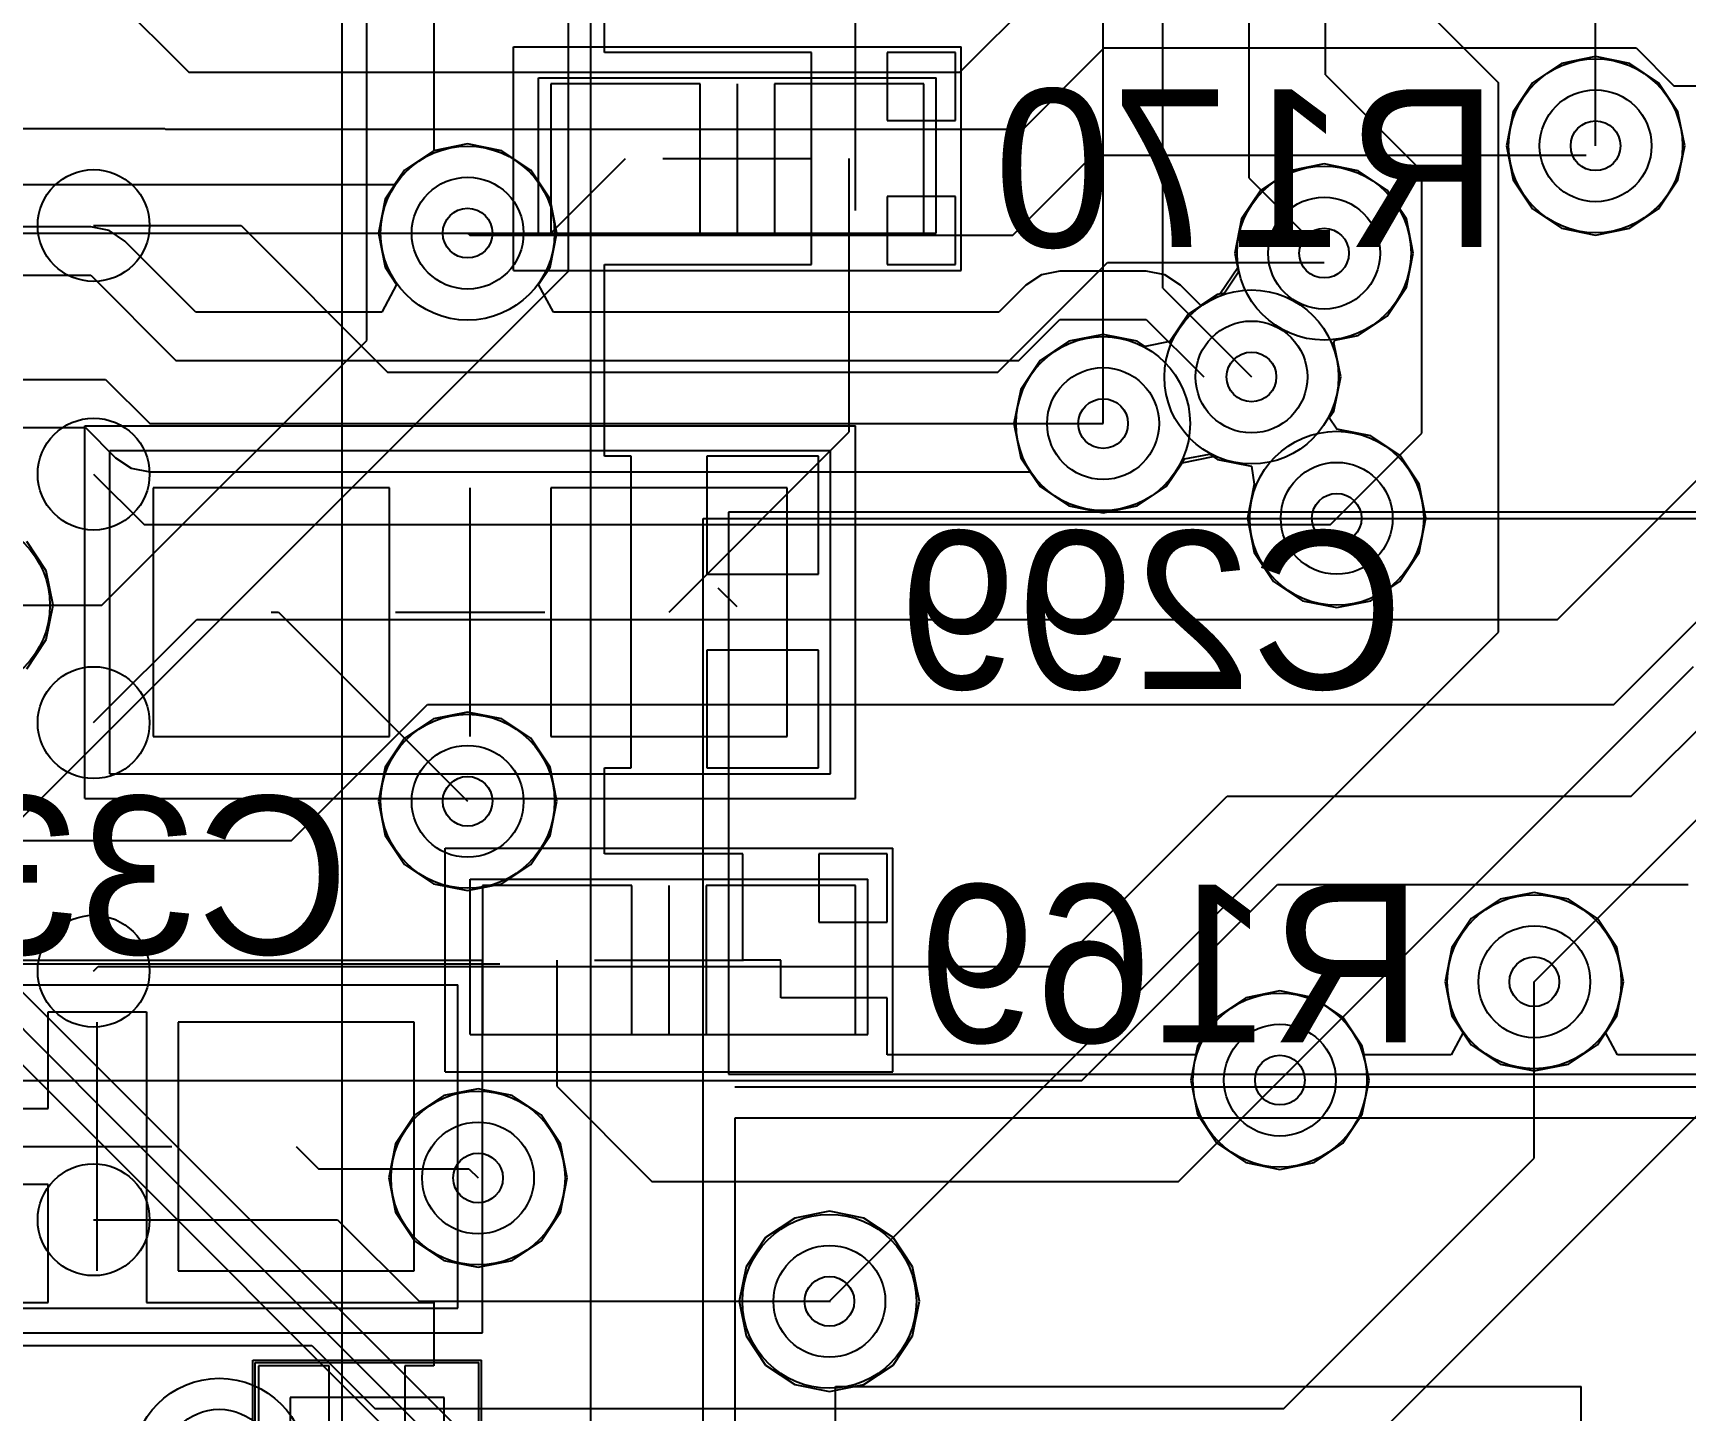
# Model space of a CAD drawing. Extents: x 28 to 300, y 18 to 330.
# Drawn here: x 177.73 to 184.38, y 109.15 to 114.7 of the extents above; entities that cross this region are included whole.
import ezdxf

# ---------------------------------------------------------------- set-up
doc = ezdxf.new("R2010")
doc.units = 0
for name, color, linetype in [('BOTTOMLAYER', 5, 'CONTINUOUS'), ('BOTTOMOVERLAY', 54, 'CONTINUOUS'), ('BOTTOMPASTE', 16, 'CONTINUOUS'), ('BOTTOMSOLDER', 6, 'CONTINUOUS'), ('DRILLDRAWING', 1, 'CONTINUOUS'), ('INTERNALPLANE1', 76, 'CONTINUOUS'), ('INTERNALPLANE6', 136, 'CONTINUOUS'), ('MECHANICAL14', 56, 'CONTINUOUS'), ('MECHANICAL15', 56, 'CONTINUOUS'), ('MECHANICAL16', 56, 'CONTINUOUS'), ('MIDLAYER1', 16, 'CONTINUOUS'), ('MIDLAYER3', 90, 'CONTINUOUS'), ('MULTILAYER', 9, 'CONTINUOUS'), ('TOPLAYER', 1, 'CONTINUOUS'), ('TOPOVERLAY', 2, 'CONTINUOUS'), ('TOPPASTE', 8, 'CONTINUOUS'), ('TOPSOLDER', 216, 'CONTINUOUS'), ('VIAHOLELAYER', 16, 'CONTINUOUS')]:
    doc.layers.add(name, color=color, linetype=linetype)

msp = doc.modelspace()

# ---------------------------------------------------------------- linework, layer by layer
at = {"layer": 'BOTTOMLAYER'}
for p, q in [((179.3406, 115.4996), (179.3406, 114.2255)), ((180.0264, 114.6208), (180.0264, 115.2668)), ((181.0366, 114.1938), (181.0366, 115.1594)), ((180.5128, 114.6208), (180.0264, 114.6208)), ((180.5386, 114.6208), (180.5128, 114.6208)), ((180.5128, 114.6208), (180.5128, 114.6208)), ((180.5128, 114.6208), (180.5128, 114.6208)), ((180.5616, 114.6208), (180.5386, 114.6208)), ((180.5846, 114.6208), (180.5616, 114.6208)), ((180.6104, 114.6208), (180.5846, 114.6208)), ((180.8592, 114.6208), (180.6104, 114.6208)), ((180.6104, 114.6208), (180.6104, 114.6208)), ((180.6104, 114.6208), (180.6104, 114.6208)), ((180.8592, 114.1935), (180.8592, 114.6208)), ((181.4386, 114.6208), (181.164, 114.6208)), ((181.164, 114.6208), (181.164, 114.3462)), ((181.4386, 114.3462), (181.4386, 114.6208)), ((183.8769, 114.5766), (183.7604, 114.4988)), ((184.0142, 114.6039), (183.8769, 114.5766)), ((184.1515, 114.5766), (184.0142, 114.6039)), ((184.268, 114.4988), (184.1515, 114.5766)), ((180.4116, 114.4938), (179.8116, 114.4938)), ((179.8116, 114.4938), (179.8116, 113.8938)), ((180.4116, 113.8938), (180.4116, 114.4938)), ((181.3116, 114.4938), (180.7116, 114.4938)), ((180.7116, 114.4938), (180.7116, 113.8938)), ((181.3116, 113.8938), (181.3116, 114.4938)), ((183.7604, 114.4988), (183.6826, 114.3823)), ((184.3458, 114.3823), (184.268, 114.4988)), ((183.6826, 114.3823), (183.6553, 114.245)), ((184.3731, 114.245), (184.3458, 114.3823)), ((181.164, 114.3462), (181.4386, 114.3462)), ((183.6553, 114.245), (183.6826, 114.1077)), ((184.3458, 114.1077), (184.3731, 114.245)), ((179.3391, 114.2252), (179.2226, 114.1474)), ((179.3406, 114.2255), (179.3391, 114.2252)), ((179.8114, 113.8936), (180.1116, 114.1938)), ((180.8592, 113.7668), (180.8592, 114.1935)), ((181.0116, 113.0938), (181.0116, 114.1938)), ((181.0366, 113.9852), (181.0366, 114.1938)), ((179.2226, 114.1474), (179.1828, 114.0878)), ((182.7847, 114.1448), (182.6682, 114.067)), ((182.922, 114.1721), (182.7847, 114.1448)), ((183.0593, 114.1448), (182.922, 114.1721)), ((183.1758, 114.067), (183.0593, 114.1448)), ((179.1828, 114.0878), (176.9305, 114.0878)), ((182.6682, 114.067), (182.5904, 113.9505)), ((183.2536, 113.9505), (183.1758, 114.067)), ((183.6826, 114.1077), (183.7604, 113.9912)), ((184.268, 113.9912), (184.3458, 114.1077)), ((181.4386, 114.0414), (181.164, 114.0414)), ((181.164, 114.0414), (181.164, 113.7668)), ((181.4386, 113.7668), (181.4386, 114.0414)), ((183.7604, 113.9912), (183.8769, 113.9134)), ((184.1515, 113.9134), (184.268, 113.9912)), ((182.5904, 113.9505), (182.5631, 113.8132)), ((183.2809, 113.8132), (183.2536, 113.9505)), ((183.8769, 113.9134), (184.0142, 113.8861)), ((184.0142, 113.8861), (184.1515, 113.9134)), ((176.85, 113.8936), (179.4764, 113.8936)), ((179.4764, 113.8936), (179.8114, 113.8936)), ((179.8116, 113.8938), (180.4116, 113.8938)), ((180.7116, 113.8938), (181.3116, 113.8938)), ((182.5631, 113.8132), (182.5783, 113.7369)), ((183.2536, 113.6759), (183.2809, 113.8132)), ((180.0264, 112.9958), (180.0264, 113.7668)), ((180.0264, 113.7668), (180.5386, 113.7668)), ((180.5386, 113.7668), (180.5386, 113.7668)), ((180.5386, 113.7668), (180.5386, 113.7668)), ((180.5386, 113.7668), (180.5386, 113.7668)), ((180.5386, 113.7668), (180.5846, 113.7668)), ((180.5846, 113.7668), (180.6104, 113.7668)), ((180.6104, 113.7668), (180.6104, 113.7668)), ((180.6104, 113.7668), (180.6104, 113.7668)), ((180.6104, 113.7668), (180.8592, 113.7668)), ((181.164, 113.7668), (181.4386, 113.7668)), ((182.5783, 113.7369), (182.5218, 113.6524)), ((182.4926, 113.6466), (182.3761, 113.5688)), ((182.5218, 113.6524), (182.4926, 113.6466)), ((183.1758, 113.5594), (183.2536, 113.6759)), ((182.3761, 113.5688), (182.3018, 113.4576)), ((183.0593, 113.4816), (183.1758, 113.5594)), ((181.8957, 113.459), (181.7792, 113.3812)), ((182.033, 113.4863), (181.8957, 113.459)), ((182.1703, 113.459), (182.033, 113.4863)), ((182.2021, 113.4377), (182.1703, 113.459)), ((182.3018, 113.4576), (182.2021, 113.4377)), ((182.9615, 113.4524), (182.9659, 113.463)), ((182.9888, 113.315), (182.9615, 113.4524)), ((182.9659, 113.463), (183.0593, 113.4816)), ((181.7792, 113.3812), (181.7014, 113.2647)), ((182.9615, 113.1777), (182.9888, 113.315)), ((181.7014, 113.2647), (181.6741, 113.1274)), ((181.6741, 113.1274), (181.7014, 112.9901)), ((182.9429, 113.15), (182.9615, 113.1777)), ((182.9728, 113.1053), (182.9429, 113.15)), ((180.2866, 112.3688), (181.0116, 113.0938)), ((183.1101, 113.078), (182.9728, 113.1053)), ((183.2266, 113.0002), (183.1101, 113.078)), ((180.1342, 112.9958), (180.0264, 112.9958)), ((180.1342, 112.3685), (180.1342, 112.9958)), ((180.8886, 112.9958), (180.439, 112.9958)), ((180.439, 112.9958), (180.439, 112.5212)), ((180.8886, 112.5212), (180.8886, 112.9958)), ((181.7014, 112.9901), (181.7792, 112.8736)), ((182.2868, 112.8736), (182.3611, 112.9849)), ((182.3611, 112.9849), (182.4608, 113.0047)), ((182.4608, 113.0047), (182.4926, 112.9835)), ((182.4926, 112.9835), (182.6299, 112.9562)), ((183.3044, 112.8837), (183.2266, 113.0002)), ((182.6299, 112.9562), (182.6299, 112.9562)), ((182.6299, 112.9562), (182.6299, 112.9562)), ((182.6299, 112.9562), (182.6412, 112.8837)), ((178.2116, 112.8688), (178.2116, 111.8688)), ((179.1616, 112.8688), (178.2116, 112.8688)), ((179.1616, 111.8688), (179.1616, 112.8688)), ((179.8116, 112.8688), (179.8116, 111.8688)), ((180.7616, 112.8688), (179.8116, 112.8688)), ((180.7616, 111.8688), (180.7616, 112.8688)), ((181.7792, 112.8736), (181.8957, 112.7958)), ((182.1703, 112.7958), (182.2868, 112.8736)), ((182.6412, 112.8837), (182.6139, 112.7464)), ((182.6412, 112.8837), (182.6412, 112.8837)), ((182.6412, 112.8837), (182.6412, 112.8837)), ((183.3317, 112.7464), (183.3044, 112.8837)), ((181.8957, 112.7958), (182.033, 112.7685)), ((182.033, 112.7685), (182.1703, 112.7958)), ((182.6139, 112.7464), (182.6412, 112.6091)), ((183.3044, 112.6091), (183.3317, 112.7464)), ((182.6412, 112.6091), (182.719, 112.4926)), ((183.2266, 112.4926), (183.3044, 112.6091)), ((180.439, 112.5212), (180.8886, 112.5212)), ((180.4836, 112.467), (180.5598, 112.3908)), ((182.719, 112.4926), (182.8355, 112.4148)), ((183.1101, 112.4148), (183.2266, 112.4926)), ((182.8355, 112.4148), (182.9728, 112.3875)), ((182.9728, 112.3875), (183.1101, 112.4148)), ((178.6866, 112.3688), (178.7152, 112.3688)), ((178.7152, 112.3688), (179.4764, 111.6076)), ((180.1342, 111.7418), (180.1342, 112.3685)), ((180.8886, 112.2164), (180.439, 112.2164)), ((180.439, 112.2164), (180.439, 111.7418)), ((180.8886, 111.7418), (180.8886, 112.2164)), ((178.2116, 111.8688), (179.1616, 111.8688)), ((179.8116, 111.8688), (180.7616, 111.8688)), ((180.0264, 111.3958), (180.0264, 111.7418)), ((180.0264, 111.7418), (180.1342, 111.7418)), ((180.439, 111.7418), (180.8886, 111.7418)), ((180.2636, 111.3958), (180.0264, 111.3958)), ((180.3096, 111.3958), (180.2636, 111.3958)), ((180.2636, 111.3958), (180.2636, 111.3958)), ((180.5842, 111.3958), (180.3096, 111.3958)), ((180.3096, 111.3958), (180.3096, 111.3958)), ((180.3096, 111.3958), (180.3096, 111.3958)), ((180.3096, 111.3958), (180.3096, 111.3958)), ((180.5842, 110.9685), (180.5842, 111.3958)), ((181.1636, 111.3958), (180.889, 111.3958)), ((180.889, 111.3958), (180.889, 111.1212)), ((181.1636, 111.1212), (181.1636, 111.3958)), ((180.1366, 111.2688), (179.5366, 111.2688)), ((179.5366, 111.2688), (179.5366, 110.6688)), ((180.1366, 110.6688), (180.1366, 111.2688)), ((181.0366, 111.2688), (180.4366, 111.2688)), ((180.4366, 111.2688), (180.4366, 110.6688)), ((181.0366, 110.6688), (181.0366, 111.2688)), ((183.6305, 111.2133), (183.5141, 111.1355)), ((183.7678, 111.2406), (183.6305, 111.2133)), ((183.9052, 111.2133), (183.7678, 111.2406)), ((184.0216, 111.1355), (183.9052, 111.2133)), ((180.889, 111.1212), (181.1636, 111.1212)), ((183.5141, 111.1355), (183.4363, 111.0191)), ((184.0994, 111.0191), (184.0216, 111.1355)), ((183.4363, 111.0191), (183.4089, 110.8817)), ((184.1267, 110.8817), (184.0994, 111.0191)), ((176.0019, 110.9543), (179.6059, 110.9543)), ((179.8366, 110.46), (179.8366, 110.9688)), ((180.7363, 110.9685), (180.5842, 110.9685)), ((180.7363, 110.8164), (180.7363, 110.9685)), ((183.4089, 110.8817), (183.4363, 110.7444)), ((184.0994, 110.7444), (184.1267, 110.8817)), ((181.1636, 110.8164), (180.7363, 110.8164)), ((181.1636, 110.5874), (181.1636, 110.8164)), ((182.6069, 110.8174), (182.4904, 110.7396)), ((182.7442, 110.8447), (182.6069, 110.8174)), ((182.8815, 110.8174), (182.7442, 110.8447)), ((182.998, 110.7396), (182.8815, 110.8174)), ((177.7886, 110.3712), (177.7886, 110.7601)), ((177.7886, 110.7601), (178.1846, 110.7601)), ((178.1846, 110.7601), (178.1846, 109.5918)), ((179.2616, 110.7188), (178.3116, 110.7188)), ((178.3116, 110.7188), (178.3116, 109.7188)), ((179.2616, 109.7188), (179.2616, 110.7188)), ((182.4904, 110.7396), (182.4126, 110.6231)), ((183.0758, 110.6231), (182.998, 110.7396)), ((183.4363, 110.7444), (183.4813, 110.677)), ((184.0544, 110.677), (184.0994, 110.7444)), ((179.5366, 110.6688), (180.1366, 110.6688)), ((180.4366, 110.6688), (181.0366, 110.6688)), ((183.4813, 110.677), (183.4334, 110.5874)), ((184.1023, 110.5874), (184.0544, 110.677)), ((182.4055, 110.5874), (181.1636, 110.5874)), ((182.4126, 110.6231), (182.4055, 110.5874)), ((183.0829, 110.5874), (183.0758, 110.6231)), ((183.4334, 110.5874), (183.0829, 110.5874)), ((185.4366, 110.5874), (184.1023, 110.5874)), ((179.8366, 110.46), (180.2181, 110.0785)), ((182.3369, 110.0785), (182.7442, 110.4858)), ((176.5846, 110.3712), (177.7886, 110.3712)), ((178.7866, 110.2188), (178.8758, 110.1296)), ((178.8758, 110.1296), (179.4809, 110.1296)), ((179.4809, 110.1296), (179.5184, 110.0921)), ((177.7886, 110.0664), (177.339, 110.0664)), ((177.7886, 109.5918), (177.7886, 110.0664)), ((180.2181, 110.0785), (182.3369, 110.0785)), ((178.3116, 109.7188), (179.2616, 109.7188)), ((177.339, 109.5918), (177.7886, 109.5918)), ((178.1846, 109.5918), (179.3406, 109.5918)), ((179.3406, 109.5918), (179.3406, 109.3362)), ((178.9194, 109.3362), (178.6348, 109.3362)), ((178.6348, 109.3362), (178.6348, 109.0516)), ((178.9194, 109.0516), (178.9194, 109.3362)), ((179.3406, 109.3362), (179.2242, 109.3362)), ((179.2242, 109.3362), (179.2242, 108.8989)), ((179.3818, 109.2092), (178.7618, 109.2092)), ((178.7618, 109.2092), (178.7618, 108.5892)), ((179.3818, 108.5892), (179.3818, 109.2092))]:
    msp.add_line(p, q, dxfattribs=at)
for centre in [(184.0142, 114.245), (179.4764, 113.8936), (182.922, 113.8132), (182.6299, 113.315), (182.033, 113.1274), (182.9728, 112.7464), (179.4764, 111.6076), (183.7678, 110.8817), (182.7442, 110.4858), (179.5184, 110.0921), (180.9318, 109.5959), (178.477, 108.9364)]:
    msp.add_circle(centre, 0.225, dxfattribs=at)
at = {"layer": 'BOTTOMOVERLAY'}
for p, q in [((179.4866, 111.8688), (179.4866, 112.8688)), ((177.9866, 109.7188), (177.9866, 110.7188))]:
    msp.add_line(p, q, dxfattribs=at)
at = {"layer": 'BOTTOMPASTE'}
for p, q in [((180.4116, 114.4938), (179.8116, 114.4938)), ((179.8116, 114.4938), (179.8116, 113.8938)), ((180.4116, 113.8938), (180.4116, 114.4938)), ((181.3116, 114.4938), (180.7116, 114.4938)), ((180.7116, 114.4938), (180.7116, 113.8938)), ((181.3116, 113.8938), (181.3116, 114.4938)), ((179.8116, 113.8938), (180.4116, 113.8938)), ((180.7116, 113.8938), (181.3116, 113.8938)), ((178.2116, 112.8688), (178.2116, 111.8688)), ((179.1616, 112.8688), (178.2116, 112.8688)), ((179.1616, 111.8688), (179.1616, 112.8688)), ((179.8116, 112.8688), (179.8116, 111.8688)), ((180.7616, 112.8688), (179.8116, 112.8688)), ((180.7616, 111.8688), (180.7616, 112.8688)), ((178.2116, 111.8688), (179.1616, 111.8688)), ((179.8116, 111.8688), (180.7616, 111.8688)), ((180.1366, 111.2688), (179.5366, 111.2688)), ((179.5366, 111.2688), (179.5366, 110.6688)), ((180.1366, 110.6688), (180.1366, 111.2688)), ((181.0366, 111.2688), (180.4366, 111.2688)), ((180.4366, 111.2688), (180.4366, 110.6688)), ((181.0366, 110.6688), (181.0366, 111.2688)), ((179.2616, 110.7188), (178.3116, 110.7188)), ((178.3116, 110.7188), (178.3116, 109.7188)), ((179.2616, 109.7188), (179.2616, 110.7188)), ((179.5366, 110.6688), (180.1366, 110.6688)), ((180.4366, 110.6688), (181.0366, 110.6688)), ((178.3116, 109.7188), (179.2616, 109.7188)), ((179.3818, 109.2092), (178.7618, 109.2092)), ((178.7618, 109.2092), (178.7618, 108.5892)), ((179.3818, 108.5892), (179.3818, 109.2092))]:
    msp.add_line(p, q, dxfattribs=at)
at = {"layer": 'BOTTOMSOLDER'}
for p, q in [((180.4116, 114.4938), (179.8116, 114.4938)), ((179.8116, 114.4938), (179.8116, 113.8938)), ((180.4116, 113.8938), (180.4116, 114.4938)), ((181.3116, 114.4938), (180.7116, 114.4938)), ((180.7116, 114.4938), (180.7116, 113.8938)), ((181.3116, 113.8938), (181.3116, 114.4938)), ((179.8116, 113.8938), (180.4116, 113.8938)), ((180.7116, 113.8938), (181.3116, 113.8938)), ((178.2116, 112.8688), (178.2116, 111.8688)), ((179.1616, 112.8688), (178.2116, 112.8688)), ((179.1616, 111.8688), (179.1616, 112.8688)), ((179.8116, 112.8688), (179.8116, 111.8688)), ((180.7616, 112.8688), (179.8116, 112.8688)), ((180.7616, 111.8688), (180.7616, 112.8688)), ((178.2116, 111.8688), (179.1616, 111.8688)), ((179.8116, 111.8688), (180.7616, 111.8688)), ((180.1366, 111.2688), (179.5366, 111.2688)), ((179.5366, 111.2688), (179.5366, 110.6688)), ((180.1366, 110.6688), (180.1366, 111.2688)), ((181.0366, 111.2688), (180.4366, 111.2688)), ((180.4366, 111.2688), (180.4366, 110.6688)), ((181.0366, 110.6688), (181.0366, 111.2688)), ((179.2616, 110.7188), (178.3116, 110.7188)), ((178.3116, 110.7188), (178.3116, 109.7188)), ((179.2616, 109.7188), (179.2616, 110.7188)), ((179.5366, 110.6688), (180.1366, 110.6688)), ((180.4366, 110.6688), (181.0366, 110.6688)), ((178.3116, 109.7188), (179.2616, 109.7188)), ((179.3818, 109.2092), (178.7618, 109.2092)), ((178.7618, 109.2092), (178.7618, 108.5892)), ((179.3818, 108.5892), (179.3818, 109.2092))]:
    msp.add_line(p, q, dxfattribs=at)
at = {"layer": 'DRILLDRAWING'}
for centre in [(184.0142, 114.245), (179.4764, 113.8936), (182.922, 113.8132), (182.6299, 113.315), (182.033, 113.1274), (182.9728, 112.7464), (179.4764, 111.6076), (183.7678, 110.8817), (182.7442, 110.4858), (179.5184, 110.0921), (180.9318, 109.5959)]:
    msp.add_circle(centre, 0.1, dxfattribs=at)
at = {"layer": 'INTERNALPLANE1'}
for p, q in [((178.093, 110.4321), (177.5047, 111.0205)), ((177.4314, 110.9472), (178.0198, 110.3588)), ((177.3885, 110.8436), (177.9465, 110.2856)), ((180.2471, 108.278), (178.093, 110.4321)), ((178.0198, 110.3588), (180.2042, 108.1744)), ((177.9465, 110.2856), (180.1309, 108.1012))]:
    msp.add_line(p, q, dxfattribs=at)
for centre in [(184.0142, 114.245), (179.4764, 113.8936), (182.922, 113.8132), (182.6299, 113.315), (182.033, 113.1274), (182.9728, 112.7464), (177.4462, 112.3968), (179.4764, 111.6076), (183.7678, 110.8817), (182.7442, 110.4858), (179.5184, 110.0921), (180.9318, 109.5959)]:
    msp.add_circle(centre, 0.35, dxfattribs=at)
at = {"layer": 'INTERNALPLANE6'}
for centre in [(184.0142, 114.245), (179.4764, 113.8936), (182.922, 113.8132), (182.6299, 113.315), (182.033, 113.1274), (182.9728, 112.7464), (177.4462, 112.3968), (183.7678, 110.8817), (182.7442, 110.4858), (180.9318, 109.5959), (178.477, 108.9364)]:
    msp.add_circle(centre, 0.35, dxfattribs=at)
at = {"layer": 'MECHANICAL14'}
for p, q in [((178.9718, 104.9242), (178.9718, 121.9242)), ((179.7616, 113.8938), (179.7616, 114.5188)), ((179.7616, 114.5188), (181.3616, 114.5188)), ((181.3616, 113.8938), (181.3616, 114.5188)), ((179.7616, 113.8938), (181.3616, 113.8938)), ((178.0366, 113.0188), (180.9366, 113.0188)), ((178.0366, 111.7188), (178.0366, 113.0188)), ((180.9366, 111.7188), (180.9366, 113.0188)), ((178.0366, 111.7188), (180.9366, 111.7188)), ((179.4866, 110.6688), (179.4866, 111.2938)), ((179.4866, 111.2938), (181.0866, 111.2938)), ((181.0866, 110.6688), (181.0866, 111.2938)), ((176.5366, 110.8688), (179.4366, 110.8688)), ((179.4366, 109.5688), (179.4366, 110.8688)), ((179.4866, 110.6688), (181.0866, 110.6688)), ((176.5366, 109.5688), (179.4366, 109.5688)), ((178.6218, 109.3492), (179.5218, 109.3492)), ((178.6218, 107.5492), (178.6218, 109.3492)), ((179.5218, 107.5492), (179.5218, 109.3492))]:
    msp.add_line(p, q, dxfattribs=at)
at = {"layer": 'MECHANICAL15'}
for p, q in [((179.9718, 103.9242), (179.9718, 122.9242)), ((177.9366, 111.6188), (177.9366, 113.1188)), ((177.9366, 113.1188), (181.0366, 113.1188)), ((181.0366, 111.6188), (181.0366, 113.1188)), ((179.4866, 112.0688), (179.4866, 112.6688)), ((179.1866, 112.3688), (179.7866, 112.3688)), ((177.9366, 111.6188), (181.0366, 111.6188)), ((180.9558, 107.7537), (180.9558, 109.2537)), ((180.9558, 109.2537), (183.9558, 109.2537)), ((183.9558, 107.7537), (183.9558, 109.2537))]:
    msp.add_line(p, q, dxfattribs=at)
at = {"layer": 'MECHANICAL16'}
for p, q in [((178.9718, 104.9242), (178.9718, 121.9242)), ((179.6616, 113.7438), (179.6616, 114.6438)), ((179.6616, 114.6438), (181.4616, 114.6438)), ((181.4616, 113.7438), (181.4616, 114.6438)), ((180.5616, 113.8938), (180.5616, 114.4938)), ((180.2616, 114.1938), (180.8616, 114.1938)), ((179.6616, 113.7438), (181.4616, 113.7438)), ((179.3866, 110.5188), (179.3866, 111.4188)), ((179.3866, 111.4188), (181.1866, 111.4188)), ((181.1866, 110.5188), (181.1866, 111.4188)), ((180.2866, 110.6688), (180.2866, 111.2688)), ((176.4366, 110.9688), (179.5366, 110.9688)), ((179.5366, 109.4688), (179.5366, 110.9688)), ((179.9866, 110.9688), (180.5866, 110.9688)), ((177.9866, 109.9188), (177.9866, 110.5188)), ((179.3866, 110.5188), (181.1866, 110.5188)), ((177.6866, 110.2188), (178.2866, 110.2188)), ((176.4366, 109.4688), (179.5366, 109.4688)), ((178.6118, 109.3592), (179.5318, 109.3592)), ((178.6118, 107.5392), (178.6118, 109.3592)), ((179.5318, 107.5392), (179.5318, 109.3592))]:
    msp.add_line(p, q, dxfattribs=at)
at = {"layer": 'MIDLAYER1'}
for p, q in [((183.8769, 114.5766), (183.7604, 114.4988)), ((184.0142, 114.6039), (183.8769, 114.5766)), ((184.1515, 114.5766), (184.0142, 114.6039)), ((184.268, 114.4988), (184.1515, 114.5766)), ((183.7604, 114.4988), (183.6826, 114.3823)), ((184.3458, 114.3823), (184.268, 114.4988)), ((183.6826, 114.3823), (183.6553, 114.245)), ((184.3731, 114.245), (184.3458, 114.3823)), ((179.4764, 114.2525), (179.3391, 114.2252)), ((179.6137, 114.2252), (179.4764, 114.2525)), ((183.6553, 114.245), (183.6826, 114.1077)), ((184.3458, 114.1077), (184.3731, 114.245)), ((179.3391, 114.2252), (179.2226, 114.1474)), ((179.7302, 114.1474), (179.6137, 114.2252)), ((179.2226, 114.1474), (179.1448, 114.0309)), ((179.808, 114.0309), (179.7302, 114.1474)), ((182.7847, 114.1448), (182.6682, 114.067)), ((182.922, 114.1721), (182.7847, 114.1448)), ((183.0593, 114.1448), (182.922, 114.1721)), ((183.1758, 114.067), (183.0593, 114.1448)), ((182.6682, 114.067), (182.5904, 113.9505)), ((183.2536, 113.9505), (183.1758, 114.067)), ((183.6826, 114.1077), (183.7604, 113.9912)), ((184.268, 113.9912), (184.3458, 114.1077)), ((179.1448, 114.0309), (179.1175, 113.8936)), ((179.8353, 113.8936), (179.808, 114.0309)), ((183.7604, 113.9912), (183.8769, 113.9134)), ((184.1515, 113.9134), (184.268, 113.9912)), ((177.9599, 113.9185), (177.1858, 113.9185)), ((178.0342, 113.9037), (177.9599, 113.9185)), ((182.5904, 113.9505), (182.5631, 113.8132)), ((183.2809, 113.8132), (183.2536, 113.9505)), ((183.8769, 113.9134), (184.0142, 113.8861)), ((184.0142, 113.8861), (184.1515, 113.9134)), ((178.0973, 113.8616), (178.0342, 113.9037)), ((178.3833, 113.5756), (178.0973, 113.8616)), ((179.1175, 113.8936), (179.1448, 113.7563)), ((179.808, 113.7563), (179.8353, 113.8936)), ((182.5631, 113.8132), (182.5748, 113.7545)), ((183.2536, 113.6759), (183.2809, 113.8132)), ((177.1858, 113.7243), (177.9599, 113.7243)), ((177.9599, 113.7243), (178.3028, 113.3814)), ((179.1448, 113.7563), (179.1907, 113.6876)), ((179.7621, 113.6876), (179.808, 113.7563)), ((181.7851, 113.7259), (181.7221, 113.6838)), ((181.8594, 113.7407), (181.7851, 113.7259)), ((182.2066, 113.7407), (181.8594, 113.7407)), ((182.2809, 113.7259), (182.2066, 113.7407)), ((182.3439, 113.6838), (182.2809, 113.7259)), ((182.5748, 113.7545), (182.5042, 113.6489)), ((179.1907, 113.6876), (179.1308, 113.5756)), ((179.822, 113.5756), (179.7621, 113.6876)), ((181.7221, 113.6838), (181.6138, 113.5756)), ((182.4258, 113.602), (182.3439, 113.6838)), ((182.4926, 113.6466), (182.4258, 113.602)), ((182.5042, 113.6489), (182.4926, 113.6466)), ((183.1758, 113.5594), (183.2536, 113.6759)), ((179.1308, 113.5756), (178.3833, 113.5756)), ((181.6138, 113.5756), (179.822, 113.5756)), ((181.6943, 113.3814), (181.8594, 113.5465)), ((181.8594, 113.5465), (182.2066, 113.5465)), ((182.2066, 113.5465), (182.4381, 113.315)), ((183.0593, 113.4816), (183.1758, 113.5594)), ((182.9615, 113.4524), (182.9659, 113.463)), ((182.9888, 113.315), (182.9615, 113.4524)), ((182.9659, 113.463), (183.0593, 113.4816)), ((178.3028, 113.3814), (181.6943, 113.3814)), ((182.9615, 113.1777), (182.9888, 113.315)), ((177.3594, 113.3052), (178.0198, 113.3052)), ((178.0198, 113.3052), (178.1976, 113.1274)), ((178.1976, 113.1274), (182.033, 113.1274)), ((182.9429, 113.15), (182.9615, 113.1777)), ((182.9728, 113.1053), (182.9429, 113.15)), ((177.653, 113.111), (177.9393, 113.111)), ((177.9393, 113.111), (178.0603, 112.9901)), ((183.1101, 113.078), (182.9728, 113.1053)), ((183.2266, 113.0002), (183.1101, 113.078)), ((178.0603, 112.9901), (178.1233, 112.948)), ((182.3511, 112.97), (182.4757, 112.9947)), ((182.4757, 112.9947), (182.4926, 112.9835)), ((182.4926, 112.9835), (182.6299, 112.9562)), ((183.3044, 112.8837), (183.2266, 113.0002)), ((178.1233, 112.948), (178.1976, 112.9332)), ((178.1976, 112.9332), (181.7394, 112.9332)), ((181.7394, 112.9332), (181.7792, 112.8736)), ((182.2868, 112.8736), (182.3511, 112.97)), ((182.6299, 112.9562), (182.6299, 112.9562)), ((182.6299, 112.9562), (182.6299, 112.9562)), ((182.6299, 112.9562), (182.6412, 112.8837)), ((181.7792, 112.8736), (181.8957, 112.7958)), ((182.1703, 112.7958), (182.2868, 112.8736)), ((182.6412, 112.8837), (182.6139, 112.7464)), ((182.6412, 112.8837), (182.6412, 112.8837)), ((182.6412, 112.8837), (182.6412, 112.8837)), ((183.3317, 112.7464), (183.3044, 112.8837)), ((181.8957, 112.7958), (182.033, 112.7685)), ((182.033, 112.7685), (182.1703, 112.7958)), ((182.6139, 112.7464), (182.6412, 112.6091)), ((183.3044, 112.6091), (183.3317, 112.7464)), ((177.7812, 112.5356), (177.7026, 112.6532)), ((182.6412, 112.6091), (182.719, 112.4926)), ((183.2266, 112.4926), (183.3044, 112.6091)), ((177.8088, 112.3968), (177.7812, 112.5356)), ((182.719, 112.4926), (182.8355, 112.4148)), ((183.1101, 112.4148), (183.2266, 112.4926)), ((177.7812, 112.2581), (177.8088, 112.3968)), ((182.8355, 112.4148), (182.9728, 112.3875)), ((182.9728, 112.3875), (183.1101, 112.4148)), ((177.7026, 112.1404), (177.7812, 112.2581)), ((179.3391, 111.9392), (179.2226, 111.8614)), ((179.4764, 111.9665), (179.3391, 111.9392)), ((179.6137, 111.9392), (179.4764, 111.9665)), ((179.7302, 111.8614), (179.6137, 111.9392)), ((179.2226, 111.8614), (179.1448, 111.7449)), ((179.808, 111.7449), (179.7302, 111.8614)), ((179.1448, 111.7449), (179.1175, 111.6076)), ((179.8353, 111.6076), (179.808, 111.7449)), ((179.1175, 111.6076), (179.1448, 111.4703)), ((179.808, 111.4703), (179.8353, 111.6076)), ((179.1448, 111.4703), (179.2226, 111.3538)), ((179.7302, 111.3538), (179.808, 111.4703)), ((179.2226, 111.3538), (179.3391, 111.276)), ((179.6137, 111.276), (179.7302, 111.3538)), ((179.3391, 111.276), (179.4764, 111.2487)), ((179.4764, 111.2487), (179.6137, 111.276)), ((183.6305, 111.2133), (183.5141, 111.1355)), ((183.7678, 111.2406), (183.6305, 111.2133)), ((183.9052, 111.2133), (183.7678, 111.2406)), ((184.0216, 111.1355), (183.9052, 111.2133)), ((183.5141, 111.1355), (183.4363, 111.0191)), ((184.0994, 111.0191), (184.0216, 111.1355)), ((183.4363, 111.0191), (183.4089, 110.8817)), ((184.1267, 110.8817), (184.0994, 111.0191)), ((183.4089, 110.8817), (183.4363, 110.7444)), ((184.0994, 110.7444), (184.1267, 110.8817)), ((182.6069, 110.8174), (182.4904, 110.7396)), ((182.7442, 110.8447), (182.6069, 110.8174)), ((182.8815, 110.8174), (182.7442, 110.8447)), ((182.998, 110.7396), (182.8815, 110.8174)), ((182.4904, 110.7396), (182.4126, 110.6231)), ((183.0758, 110.6231), (182.998, 110.7396)), ((183.4363, 110.7444), (183.5141, 110.6279)), ((184.0216, 110.6279), (184.0994, 110.7444)), ((182.4126, 110.6231), (182.3853, 110.4858)), ((183.1031, 110.4858), (183.0758, 110.6231)), ((183.5141, 110.6279), (183.6305, 110.5501)), ((183.9052, 110.5501), (184.0216, 110.6279)), ((183.6305, 110.5501), (183.7678, 110.5228)), ((183.7678, 110.5228), (183.9052, 110.5501)), ((182.3853, 110.4858), (182.4126, 110.3485)), ((183.0758, 110.3485), (183.1031, 110.4858)), ((179.3811, 110.4237), (179.2646, 110.3459)), ((179.5184, 110.451), (179.3811, 110.4237)), ((179.6557, 110.4237), (179.5184, 110.451)), ((179.7722, 110.3459), (179.6557, 110.4237)), ((179.2646, 110.3459), (179.1868, 110.2294)), ((179.85, 110.2294), (179.7722, 110.3459)), ((182.4126, 110.3485), (182.4904, 110.232)), ((182.998, 110.232), (183.0758, 110.3485)), ((179.1868, 110.2294), (179.1595, 110.0921)), ((179.8773, 110.0921), (179.85, 110.2294)), ((182.4904, 110.232), (182.6069, 110.1542)), ((182.8815, 110.1542), (182.998, 110.232)), ((182.6069, 110.1542), (182.7442, 110.1269)), ((182.7442, 110.1269), (182.8815, 110.1542)), ((179.1595, 110.0921), (179.1868, 109.9548)), ((179.85, 109.9548), (179.8773, 110.0921)), ((179.1868, 109.9548), (179.2646, 109.8383)), ((179.7722, 109.8383), (179.85, 109.9548)), ((180.7931, 109.9309), (180.6754, 109.8523)), ((180.9318, 109.9585), (180.7931, 109.9309)), ((181.0706, 109.9309), (180.9318, 109.9585)), ((181.1882, 109.8523), (181.0706, 109.9309)), ((179.2646, 109.8383), (179.3811, 109.7605)), ((179.6557, 109.7605), (179.7722, 109.8383)), ((180.6754, 109.8523), (180.5969, 109.7347)), ((181.2668, 109.7347), (181.1882, 109.8523)), ((179.3811, 109.7605), (179.5184, 109.7332)), ((179.5184, 109.7332), (179.6557, 109.7605)), ((180.5969, 109.7347), (180.5693, 109.5959)), ((181.2944, 109.5959), (181.2668, 109.7347)), ((180.5693, 109.5959), (180.5969, 109.4572)), ((181.2668, 109.4572), (181.2944, 109.5959)), ((180.5969, 109.4572), (180.6754, 109.3395)), ((181.1882, 109.3395), (181.2668, 109.4572)), ((180.6754, 109.3395), (180.7931, 109.261)), ((181.0706, 109.261), (181.1882, 109.3395)), ((180.7931, 109.261), (180.9318, 109.2334)), ((180.9318, 109.2334), (181.0706, 109.261))]:
    msp.add_line(p, q, dxfattribs=at)
for centre in [(184.0142, 114.245), (179.4764, 113.8936), (182.922, 113.8132), (182.6299, 113.315), (182.033, 113.1274), (182.9728, 112.7464), (179.4764, 111.6076), (183.7678, 110.8817), (182.7442, 110.4858), (179.5184, 110.0921), (180.9318, 109.5959), (178.477, 108.9364)]:
    msp.add_circle(centre, 0.225, dxfattribs=at)
at = {"layer": 'MIDLAYER3'}
for p, q in [((179.0703, 113.4621), (179.0703, 131.9504)), ((179.8828, 113.7412), (179.8828, 124.6818)), ((182.9277, 114.5306), (182.9277, 116.5702)), ((182.6209, 114.1143), (182.6209, 116.3142)), ((182.2729, 113.672), (182.2729, 115.9317)), ((182.033, 113.1274), (182.033, 115.8125)), ((184.0142, 114.245), (184.0142, 115.0253)), ((183.2686, 114.8536), (183.6241, 114.4981)), ((182.9277, 114.5306), (183.3157, 114.1425)), ((183.6241, 112.2882), (183.6241, 114.4981)), ((182.6209, 114.1143), (182.88, 113.8552)), ((183.3157, 113.0893), (183.3157, 114.1425)), ((177.546, 111.4044), (179.8828, 113.7412)), ((182.2729, 113.672), (182.6299, 113.315)), ((178.005, 112.3968), (179.0703, 113.4621)), ((182.9728, 112.7464), (183.3157, 113.0893)), ((177.4462, 112.3968), (178.005, 112.3968)), ((180.9318, 109.5959), (183.6241, 112.2882)), ((182.7442, 110.4858), (184.4079, 112.1495)), ((183.7678, 110.8817), (184.788, 111.9019))]:
    msp.add_line(p, q, dxfattribs=at)
for centre in [(184.0142, 114.245), (179.4764, 113.8936), (182.922, 113.8132), (182.6299, 113.315), (182.033, 113.1274), (182.9728, 112.7464), (179.4764, 111.6076), (183.7678, 110.8817), (182.7442, 110.4858), (179.5184, 110.0921), (180.9318, 109.5959), (178.477, 108.9364)]:
    msp.add_circle(centre, 0.225, dxfattribs=at)
at = {"layer": 'MULTILAYER'}
for centre in [(184.0142, 114.245), (179.4764, 113.8936), (182.922, 113.8132), (182.6299, 113.315), (182.033, 113.1274), (182.9728, 112.7464), (179.4764, 111.6076), (183.7678, 110.8817), (182.7442, 110.4858), (179.5184, 110.0921), (180.9318, 109.5959), (178.477, 108.9364)]:
    msp.add_circle(centre, 0.225, dxfattribs=at)
at = {"layer": 'TOPLAYER'}
for p, q in [((177.9718, 114.9242), (178.3553, 114.5407)), ((181.457, 114.5407), (181.8405, 114.9242)), ((181.711, 114.3121), (182.0376, 114.6387)), ((182.0376, 114.6387), (184.1773, 114.6387)), ((184.1773, 114.6387), (184.3297, 114.4863)), ((178.3553, 114.5407), (181.457, 114.5407)), ((184.3297, 114.4863), (185.3914, 114.4863)), ((177.3619, 114.3143), (178.2584, 114.3143)), ((178.2584, 114.3143), (178.2606, 114.3121)), ((178.2606, 114.3121), (181.711, 114.3121)), ((181.6692, 113.8851), (181.991, 114.2069)), ((181.991, 114.2069), (183.9761, 114.2069)), ((183.8609, 112.3391), (185.6652, 114.1434)), ((184.0872, 111.9977), (186.2456, 114.1561)), ((177.9718, 113.9242), (178.5653, 113.9242)), ((178.5653, 113.9242), (179.1547, 113.3348)), ((179.4764, 113.8936), (179.4849, 113.8851)), ((179.4849, 113.8851), (181.6692, 113.8851)), ((181.61, 113.3348), (182.0503, 113.7751)), ((182.0503, 113.7751), (182.922, 113.7751)), ((184.1576, 111.6279), (186.2921, 113.7624)), ((182.532, 108.4529), (187.739, 113.6599)), ((179.1547, 113.3348), (181.61, 113.3348)), ((177.9718, 112.9242), (178.175, 112.721)), ((178.175, 112.721), (182.9474, 112.721)), ((182.9474, 112.721), (182.9728, 112.7464)), ((177.9718, 111.9242), (178.3867, 112.3391)), ((178.3867, 112.3391), (183.8609, 112.3391)), ((178.7672, 111.4501), (179.3148, 111.9977)), ((179.3148, 111.9977), (184.0872, 111.9977)), ((181.8471, 110.943), (182.532, 111.6279)), ((182.532, 111.6279), (184.1576, 111.6279)), ((177.4977, 111.4501), (178.7672, 111.4501)), ((181.9478, 110.4849), (182.7352, 111.2723)), ((182.7352, 111.2723), (184.3862, 111.2723)), ((177.9718, 110.9242), (177.9906, 110.943)), ((177.9906, 110.943), (181.8471, 110.943)), ((183.7678, 110.1713), (183.7678, 110.8817)), ((177.6633, 110.4849), (181.9478, 110.4849)), ((182.7606, 109.1641), (183.7678, 110.1713)), ((177.9718, 109.9242), (178.9525, 109.9242)), ((178.9525, 109.9242), (179.2808, 109.5959)), ((179.2808, 109.5959), (180.9318, 109.5959)), ((180.9318, 109.5959), (180.9357, 109.5959)), ((176.4779, 109.4181), (178.849, 109.4181)), ((178.849, 109.4181), (179.103, 109.1641)), ((179.103, 109.1641), (182.7606, 109.1641))]:
    msp.add_line(p, q, dxfattribs=at)
for centre in [(184.0142, 114.245), (177.9718, 113.9242), (179.4764, 113.8936), (182.922, 113.8132), (182.6299, 113.315), (182.033, 113.1274), (177.9718, 112.9242), (182.9728, 112.7464), (177.9718, 111.9242), (179.4764, 111.6076), (177.9718, 110.9242), (183.7678, 110.8817), (182.7442, 110.4858), (179.5184, 110.0921), (177.9718, 109.9242), (180.9318, 109.5959), (178.477, 108.9364)]:
    msp.add_circle(centre, 0.225, dxfattribs=at)
at = {"layer": 'TOPOVERLAY'}
for p, q in [((178.9718, 104.9242), (178.9718, 121.9242)), ((180.4238, 112.7455), (203.2838, 112.7455)), ((180.4238, 110.8405), (180.4238, 112.7455)), ((180.5254, 112.7709), (180.5254, 110.5103)), ((185.6308, 112.7709), (180.5254, 112.7709)), ((180.4238, 105.6335), (180.4238, 110.8405)), ((180.5254, 110.5103), (185.6308, 110.5103)), ((180.5508, 110.4595), (205.0618, 110.4595)), ((180.5508, 110.3325), (180.5508, 107.4115)), ((184.7418, 110.3325), (180.5508, 110.3325))]:
    msp.add_line(p, q, dxfattribs=at)
at = {"layer": 'TOPPASTE'}
for centre in [(177.9718, 113.9242), (177.9718, 112.9242), (177.9718, 111.9242), (177.9718, 110.9242), (177.9718, 109.9242)]:
    msp.add_circle(centre, 0.225, dxfattribs=at)
at = {"layer": 'TOPSOLDER'}
for centre in [(177.9718, 113.9242), (177.9718, 112.9242), (177.9718, 111.9242), (177.9718, 110.9242), (177.9718, 109.9242)]:
    msp.add_circle(centre, 0.225, dxfattribs=at)
at = {"layer": 'VIAHOLELAYER'}
for centre in [(184.0142, 114.245), (179.4764, 113.8936), (182.922, 113.8132), (182.6299, 113.315), (182.033, 113.1274), (182.9728, 112.7464), (179.4764, 111.6076), (183.7678, 110.8817), (182.7442, 110.4858), (179.5184, 110.0921), (180.9318, 109.5959)]:
    msp.add_circle(centre, 0.1, dxfattribs=at)

# ---------------------------------------------------------------- texts
at = {"layer": 'BOTTOMOVERLAY', "text_generation_flag": 2}
for s, p in [('R170', (183.6242, 113.8377)), ('C299', (183.2432, 112.0597)), ('C339', (179.0014, 110.9929)), ('R169', (183.3194, 110.6373))]:
    msp.add_text(s, height=0.635, dxfattribs=at).set_placement(p)

doc.saveas('drawing.dxf')
